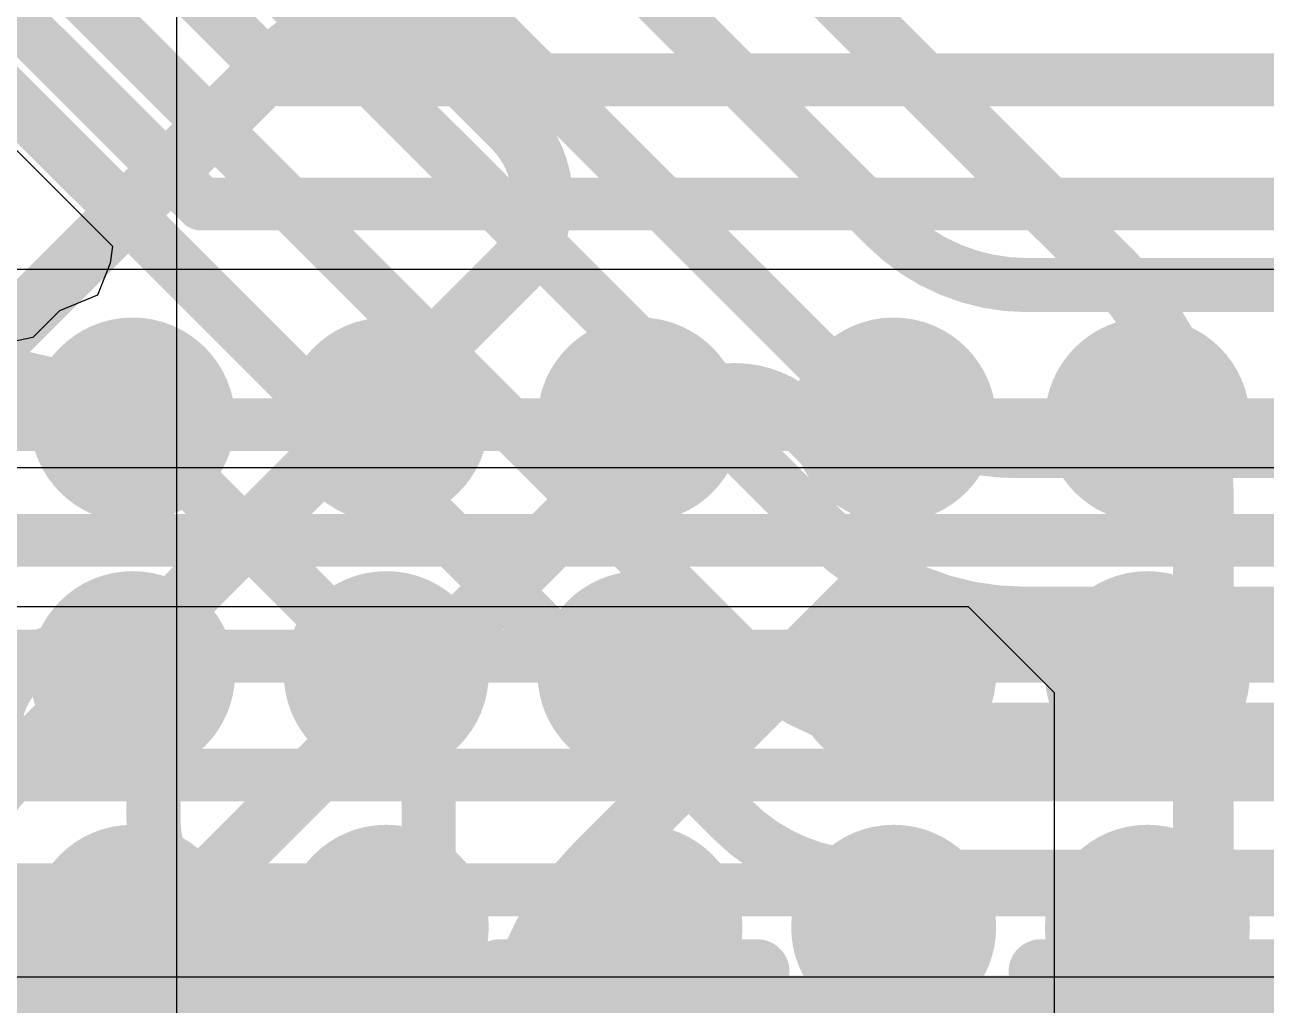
# Model space of a CAD drawing. Header units: inches. Extents: x -6 to 284, y -12 to 154.
# Drawn here: x 57.557 to 60.003, y -2.348 to -0.415 of the extents above; entities that cross this region are included whole.
import ezdxf

# ---------------------------------------------------------------- set-up
doc = ezdxf.new("R2010")
doc.units = ezdxf.units.IN
for name, color, linetype in [('Bottom Layer', 5, 'Continuous'), ('Bottom Paste', 16, 'Continuous'), ('Bottom Solder', 6, 'Continuous'), ('PWR-1', 156, 'Continuous'), ('PWR-2', 130, 'Continuous'), ('Signal L1', 76, 'Continuous'), ('Signal L2', 6, 'Continuous'), ('Top Layer', 1, 'Continuous'), ('Top Overlay', 2, 'Continuous'), ('Top Paste', 8, 'Continuous'), ('Top Solder', 216, 'Continuous')]:
    doc.layers.add(name, color=color, linetype=linetype)

# ---------------------------------------------------------------- blocks, each defined once
blk = doc.blocks.new('FBGA_153_11_5_13__B_131')
at = {"layer": 'Bottom Layer'}
h = blk.add_hatch(color=5, dxfattribs=at)
edge = h.paths.add_edge_path()
edge.add_arc((0.75000104, 3.25000112), 0.127, 0, 360)
h = blk.add_hatch(color=5, dxfattribs=at)
edge = h.paths.add_edge_path()
edge.add_arc((1.25000004, 3.25000112), 0.127, 0, 360)
h = blk.add_hatch(color=5, dxfattribs=at)
edge = h.paths.add_edge_path()
edge.add_arc((1.74999904, 3.25000112), 0.127, 0, 360)
h = blk.add_hatch(color=5, dxfattribs=at)
edge = h.paths.add_edge_path()
edge.add_arc((2.25000058, 3.25000112), 0.127, 0, 360)
h = blk.add_hatch(color=5, dxfattribs=at)
edge = h.paths.add_edge_path()
edge.add_arc((2.74999958, 3.25000112), 0.127, 0, 360)
h = blk.add_hatch(color=5, dxfattribs=at)
edge = h.paths.add_edge_path()
edge.add_arc((0.75000104, 2.74999958), 0.127, 0, 360)
h = blk.add_hatch(color=5, dxfattribs=at)
edge = h.paths.add_edge_path()
edge.add_arc((1.25000004, 2.74999958), 0.127, 0, 360)
h = blk.add_hatch(color=5, dxfattribs=at)
edge = h.paths.add_edge_path()
edge.add_arc((1.74999904, 2.74999958), 0.127, 0, 360)
h = blk.add_hatch(color=5, dxfattribs=at)
edge = h.paths.add_edge_path()
edge.add_arc((2.25000058, 2.74999958), 0.127, 0, 360)
h = blk.add_hatch(color=5, dxfattribs=at)
edge = h.paths.add_edge_path()
edge.add_arc((2.74999958, 2.74999958), 0.127, 0, 360)
h = blk.add_hatch(color=5, dxfattribs=at)
edge = h.paths.add_edge_path()
edge.add_arc((0.75000104, 2.25000058), 0.127, 0, 360)
h = blk.add_hatch(color=5, dxfattribs=at)
edge = h.paths.add_edge_path()
edge.add_arc((1.25000004, 2.25000058), 0.127, 0, 360)
h = blk.add_hatch(color=5, dxfattribs=at)
edge = h.paths.add_edge_path()
edge.add_arc((1.74999904, 2.25000058), 0.127, 0, 360)
h = blk.add_hatch(color=5, dxfattribs=at)
edge = h.paths.add_edge_path()
edge.add_arc((2.25000058, 2.25000058), 0.127, 0, 360)
h = blk.add_hatch(color=5, dxfattribs=at)
edge = h.paths.add_edge_path()
edge.add_arc((2.74999958, 2.25000058), 0.127, 0, 360)
at = {"layer": 'Bottom Paste'}
h = blk.add_hatch(color=16, dxfattribs=at)
edge = h.paths.add_edge_path()
edge.add_arc((0.75000104, 3.25000112), 0.127, 0, 360)
h = blk.add_hatch(color=16, dxfattribs=at)
edge = h.paths.add_edge_path()
edge.add_arc((1.25000004, 3.25000112), 0.127, 0, 360)
h = blk.add_hatch(color=16, dxfattribs=at)
edge = h.paths.add_edge_path()
edge.add_arc((1.74999904, 3.25000112), 0.127, 0, 360)
h = blk.add_hatch(color=16, dxfattribs=at)
edge = h.paths.add_edge_path()
edge.add_arc((2.25000058, 3.25000112), 0.127, 0, 360)
h = blk.add_hatch(color=16, dxfattribs=at)
edge = h.paths.add_edge_path()
edge.add_arc((2.74999958, 3.25000112), 0.127, 0, 360)
h = blk.add_hatch(color=16, dxfattribs=at)
edge = h.paths.add_edge_path()
edge.add_arc((0.75000104, 2.74999958), 0.127, 0, 360)
h = blk.add_hatch(color=16, dxfattribs=at)
edge = h.paths.add_edge_path()
edge.add_arc((1.25000004, 2.74999958), 0.127, 0, 360)
h = blk.add_hatch(color=16, dxfattribs=at)
edge = h.paths.add_edge_path()
edge.add_arc((1.74999904, 2.74999958), 0.127, 0, 360)
h = blk.add_hatch(color=16, dxfattribs=at)
edge = h.paths.add_edge_path()
edge.add_arc((2.25000058, 2.74999958), 0.127, 0, 360)
h = blk.add_hatch(color=16, dxfattribs=at)
edge = h.paths.add_edge_path()
edge.add_arc((2.74999958, 2.74999958), 0.127, 0, 360)
h = blk.add_hatch(color=16, dxfattribs=at)
edge = h.paths.add_edge_path()
edge.add_arc((0.75000104, 2.25000058), 0.127, 0, 360)
h = blk.add_hatch(color=16, dxfattribs=at)
edge = h.paths.add_edge_path()
edge.add_arc((1.25000004, 2.25000058), 0.127, 0, 360)
h = blk.add_hatch(color=16, dxfattribs=at)
edge = h.paths.add_edge_path()
edge.add_arc((1.74999904, 2.25000058), 0.127, 0, 360)
h = blk.add_hatch(color=16, dxfattribs=at)
edge = h.paths.add_edge_path()
edge.add_arc((2.25000058, 2.25000058), 0.127, 0, 360)
h = blk.add_hatch(color=16, dxfattribs=at)
edge = h.paths.add_edge_path()
edge.add_arc((2.74999958, 2.25000058), 0.127, 0, 360)
at = {"layer": 'Bottom Solder'}
h = blk.add_hatch(color=6, dxfattribs=at)
edge = h.paths.add_edge_path()
edge.add_arc((0.75000104, 3.25000112), 0.20200112, 0, 360)
h = blk.add_hatch(color=6, dxfattribs=at)
edge = h.paths.add_edge_path()
edge.add_arc((1.25000004, 3.25000112), 0.20200112, 0, 360)
h = blk.add_hatch(color=6, dxfattribs=at)
edge = h.paths.add_edge_path()
edge.add_arc((1.74999904, 3.25000112), 0.20200112, 0, 360)
h = blk.add_hatch(color=6, dxfattribs=at)
edge = h.paths.add_edge_path()
edge.add_arc((2.25000058, 3.25000112), 0.20200112, 0, 360)
h = blk.add_hatch(color=6, dxfattribs=at)
edge = h.paths.add_edge_path()
edge.add_arc((2.74999958, 3.25000112), 0.20200112, 0, 360)
h = blk.add_hatch(color=6, dxfattribs=at)
edge = h.paths.add_edge_path()
edge.add_arc((0.75000104, 2.74999958), 0.20200112, 0, 360)
h = blk.add_hatch(color=6, dxfattribs=at)
edge = h.paths.add_edge_path()
edge.add_arc((1.25000004, 2.74999958), 0.20200112, 0, 360)
h = blk.add_hatch(color=6, dxfattribs=at)
edge = h.paths.add_edge_path()
edge.add_arc((1.74999904, 2.74999958), 0.20200112, 0, 360)
h = blk.add_hatch(color=6, dxfattribs=at)
edge = h.paths.add_edge_path()
edge.add_arc((2.25000058, 2.74999958), 0.20200112, 0, 360)
h = blk.add_hatch(color=6, dxfattribs=at)
edge = h.paths.add_edge_path()
edge.add_arc((2.74999958, 2.74999958), 0.20200112, 0, 360)
h = blk.add_hatch(color=6, dxfattribs=at)
edge = h.paths.add_edge_path()
edge.add_arc((0.75000104, 2.25000058), 0.20200112, 0, 360)
h = blk.add_hatch(color=6, dxfattribs=at)
edge = h.paths.add_edge_path()
edge.add_arc((1.25000004, 2.25000058), 0.20200112, 0, 360)
h = blk.add_hatch(color=6, dxfattribs=at)
edge = h.paths.add_edge_path()
edge.add_arc((1.74999904, 2.25000058), 0.20200112, 0, 360)
h = blk.add_hatch(color=6, dxfattribs=at)
edge = h.paths.add_edge_path()
edge.add_arc((2.25000058, 2.25000058), 0.20200112, 0, 360)
h = blk.add_hatch(color=6, dxfattribs=at)
edge = h.paths.add_edge_path()
edge.add_arc((2.74999958, 2.25000058), 0.20200112, 0, 360)
blk = doc.blocks.new('C___0402_321')
at = {"layer": 'Top Layer'}
for points in [[(-0.6985, -0.3175), (-0.6985, 0.3175), (-0.2412999999999999, 0.3175), (-0.2413, -0.3175)], [(0.2412999999999999, -0.3175), (0.2413, 0.3175), (0.6985, 0.3175), (0.6985, -0.3175)]]:
    blk.add_hatch(color=1, dxfattribs=at).paths.add_polyline_path(points)
at = {"layer": 'Top Paste'}
for points in [[(-0.6985, -0.3175), (-0.6985, 0.3175), (-0.2412999999999999, 0.3175), (-0.2413, -0.3175)], [(0.2412999999999999, -0.3175), (0.2413, 0.3175), (0.6985, 0.3175), (0.6985, -0.3175)]]:
    blk.add_hatch(color=8, dxfattribs=at).paths.add_polyline_path(points)
at = {"layer": 'Top Solder'}
for points in [[(-0.7584998799999999, -0.37749988), (-0.7584998799999999, 0.37749988), (-0.18130012, 0.37749988), (-0.18130012, -0.37749988)], [(0.18130012, -0.37749988), (0.18130012, 0.37749988), (0.7584998799999999, 0.37749988), (0.7584998799999999, -0.37749988)]]:
    blk.add_hatch(color=216, dxfattribs=at).paths.add_polyline_path(points)
at = {"layer": 'Top Overlay'}
for points in [[(-0.2794, 0.40640254, 0.127, 0.127, 0), (-0.7874, 0.4064, 0.127, 0.127, 0)], [(-0.7874, 0.4064, 0.127, 0.127, 0), (-0.7874, -0.4064, 0.127, 0.127, 0)], [(0.7874, 0.4064, 0.127, 0.127, 0), (0.2794, 0.4064, 0.127, 0.127, 0)], [(0.7874, 0.4064, 0.127, 0.127, 0), (0.7874, -0.4064, 0.127, 0.127, 0)], [(-0.2794, -0.4064, 0.127, 0.127, 0), (-0.7874, -0.4064, 0.127, 0.127, 0)], [(0.7874, -0.4064, 0.127, 0.127, 0), (0.2794, -0.4064, 0.127, 0.127, 0)]]:
    blk.add_lwpolyline(points, format="xyseb", dxfattribs=at)
for points in [[(-0.8191499999999999, 0.4064, 0.0635, 0.0635, 1), (-0.7556499999999999, 0.4064, 0.0635, 0.0635, 1)], [(-0.8191499999999999, 0.4064, 0.0635, 0.0635, 1), (-0.7556499999999999, 0.4064, 0.0635, 0.0635, 1)], [(-0.31115, 0.40640254, 0.0635, 0.0635, 1), (-0.24765, 0.40640254, 0.0635, 0.0635, 1)], [(0.24765, 0.4064, 0.0635, 0.0635, 1), (0.31115, 0.4064, 0.0635, 0.0635, 1)], [(0.7556499999999999, 0.4064, 0.0635, 0.0635, 1), (0.8191499999999999, 0.4064, 0.0635, 0.0635, 1)], [(0.7556499999999999, 0.4064, 0.0635, 0.0635, 1), (0.8191499999999999, 0.4064, 0.0635, 0.0635, 1)], [(-0.8191499999999999, -0.4064, 0.0635, 0.0635, 1), (-0.7556499999999999, -0.4064, 0.0635, 0.0635, 1)], [(-0.8191499999999999, -0.4064, 0.0635, 0.0635, 1), (-0.7556499999999999, -0.4064, 0.0635, 0.0635, 1)], [(-0.31115, -0.4064, 0.0635, 0.0635, 1), (-0.24765, -0.4064, 0.0635, 0.0635, 1)], [(0.24765, -0.4064, 0.0635, 0.0635, 1), (0.31115, -0.4064, 0.0635, 0.0635, 1)], [(0.7556499999999999, -0.4064, 0.0635, 0.0635, 1), (0.8191499999999999, -0.4064, 0.0635, 0.0635, 1)], [(0.7556499999999999, -0.4064, 0.0635, 0.0635, 1), (0.8191499999999999, -0.4064, 0.0635, 0.0635, 1)]]:
    blk.add_lwpolyline(points, format="xyseb", close=True, dxfattribs=at)
blk = doc.blocks.new('C___0402_324')
at = {"layer": 'Top Layer'}
for points in [[(-0.6985, -0.3175), (-0.6985, 0.3175), (-0.2412999999999999, 0.3175), (-0.2413, -0.3175)], [(0.2412999999999999, -0.3175), (0.2413, 0.3175), (0.6985, 0.3175), (0.6985, -0.3175)]]:
    blk.add_hatch(color=1, dxfattribs=at).paths.add_polyline_path(points)
at = {"layer": 'Top Paste'}
for points in [[(-0.6985, -0.3175), (-0.6985, 0.3175), (-0.2412999999999999, 0.3175), (-0.2413, -0.3175)], [(0.2412999999999999, -0.3175), (0.2413, 0.3175), (0.6985, 0.3175), (0.6985, -0.3175)]]:
    blk.add_hatch(color=8, dxfattribs=at).paths.add_polyline_path(points)
at = {"layer": 'Top Solder'}
for points in [[(-0.7584998799999999, -0.37749988), (-0.7584998799999999, 0.37749988), (-0.18130012, 0.37749988), (-0.18130012, -0.37749988)], [(0.18130012, -0.37749988), (0.18130012, 0.37749988), (0.7584998799999999, 0.37749988), (0.7584998799999999, -0.37749988)]]:
    blk.add_hatch(color=216, dxfattribs=at).paths.add_polyline_path(points)
at = {"layer": 'Top Overlay'}
for points in [[(-0.7874, 0.4064, 0.127, 0.127, 0), (-0.7874, -0.4064, 0.127, 0.127, 0)], [(-0.2794, 0.4064, 0.127, 0.127, 0), (-0.7874, 0.4064, 0.127, 0.127, 0)], [(0.7874, 0.4064, 0.127, 0.127, 0), (0.2794, 0.4064, 0.127, 0.127, 0)], [(0.7874, 0.4064, 0.127, 0.127, 0), (0.7874, -0.4064, 0.127, 0.127, 0)], [(-0.2794, -0.4064, 0.127, 0.127, 0), (-0.7874, -0.4064, 0.127, 0.127, 0)], [(0.7874, -0.4064, 0.127, 0.127, 0), (0.2794, -0.4064, 0.127, 0.127, 0)]]:
    blk.add_lwpolyline(points, format="xyseb", dxfattribs=at)
for points in [[(-0.8191499999999999, 0.4064, 0.0635, 0.0635, 1), (-0.7556499999999999, 0.4064, 0.0635, 0.0635, 1)], [(-0.8191499999999999, 0.4064, 0.0635, 0.0635, 1), (-0.7556499999999999, 0.4064, 0.0635, 0.0635, 1)], [(-0.31115, 0.4064, 0.0635, 0.0635, 1), (-0.24765, 0.4064, 0.0635, 0.0635, 1)], [(0.24765, 0.4064, 0.0635, 0.0635, 1), (0.31115, 0.4064, 0.0635, 0.0635, 1)], [(0.7556499999999999, 0.4064, 0.0635, 0.0635, 1), (0.8191499999999999, 0.4064, 0.0635, 0.0635, 1)], [(0.7556499999999999, 0.4064, 0.0635, 0.0635, 1), (0.8191499999999999, 0.4064, 0.0635, 0.0635, 1)], [(-0.8191499999999999, -0.4064, 0.0635, 0.0635, 1), (-0.7556499999999999, -0.4064, 0.0635, 0.0635, 1)], [(-0.8191499999999999, -0.4064, 0.0635, 0.0635, 1), (-0.7556499999999999, -0.4064, 0.0635, 0.0635, 1)], [(-0.31115, -0.4064, 0.0635, 0.0635, 1), (-0.24765, -0.4064, 0.0635, 0.0635, 1)], [(0.24765, -0.4064, 0.0635, 0.0635, 1), (0.31115, -0.4064, 0.0635, 0.0635, 1)], [(0.7556499999999999, -0.4064, 0.0635, 0.0635, 1), (0.8191499999999999, -0.4064, 0.0635, 0.0635, 1)], [(0.7556499999999999, -0.4064, 0.0635, 0.0635, 1), (0.8191499999999999, -0.4064, 0.0635, 0.0635, 1)]]:
    blk.add_lwpolyline(points, format="xyseb", close=True, dxfattribs=at)

msp = doc.modelspace()

# ---------------------------------------------------------------- linework, layer by layer
at = {"layer": 'Bottom Layer'}
for p, q in [((57.10919235999999, -0.23114), (57.72951624, -0.85146134)), ((57.72951624, -0.85146134), (57.7254116, -0.88536526)), ((57.7254116, -0.88536526), (57.70032655999999, -0.94799658)), ((57.70032655999999, -0.94799658), (57.62540418, -0.9790303)), ((57.62540418, -0.9790303), (57.57296333999999, -1.03147114)), ((57.57296333999999, -1.03147114), (57.51928044, -1.04302052)), ((61.51682896, -1.28851914), (54.93972756, -1.28851914))]:
    msp.add_line(p, q, dxfattribs=at)
for points in [[(57.32324324, 0.21502624, 0.10414, 0.10414, 0), (58.06217749999999, -0.52390802, 0.10414, 0.10414, 0)], [(57.18482085999999, -0.04856226, 0.10414, 0.10414, 0), (57.90492102, -0.76866242, 0.10414, 0.10414, 0)], [(58.06217749999999, -0.52390802, 0.10414, 0.10414, 0), (61.0145719, -0.52390802, 0.10414, 0.10414, 0)], [(57.90492102, -0.76866242, 0.10414, 0.10414, 0), (60.87461027999999, -0.76866242, 0.10414, 0.10414, 0)]]:
    msp.add_lwpolyline(points, format="xyseb", dxfattribs=at)
for points in [[(58.0361425, -0.52390802, 0.05207, 0.05207, 1), (58.0882125, -0.52390802, 0.05207, 0.05207, 1)], [(58.0361425, -0.52390802, 0.05207, 0.05207, 1), (58.0882125, -0.52390802, 0.05207, 0.05207, 1)], [(57.87888602, -0.76866242, 0.05207, 0.05207, 1), (57.93095602, -0.76866242, 0.05207, 0.05207, 1)], [(57.87888602, -0.76866242, 0.05207, 0.05207, 1), (57.93095602, -0.76866242, 0.05207, 0.05207, 1)]]:
    msp.add_lwpolyline(points, format="xyseb", close=True, dxfattribs=at)
at = {"layer": 'PWR-1'}
msp.add_line((57.85623429999999, -2.40891822), (57.85623429999999, 3.37778344), dxfattribs=at)
at = {"layer": 'PWR-2'}
msp.add_line((61.4964099, -0.8975039199999999), (56.28762682, -0.8975039199999999), dxfattribs=at)
for points in [[(54.4968303, -1.20357138, 0.10414, 0.10414, 0), (61.3548303, -1.20357138, 0.10414, 0.10414, 0)], [(54.61225044, -1.43150082, 0.10414, 0.10414, 0), (61.20115268, -1.43150082, 0.10414, 0.10414, 0)], [(54.67485382, -1.65985698, 0.10414, 0.10414, 0), (61.05549384, -1.65985698, 0.10414, 0.10414, 0)], [(54.78376648, -1.89435232, 0.10414, 0.10414, 0), (60.86930422, -1.89435232, 0.10414, 0.10414, 0)], [(54.89623768, -2.12081872, 0.10414, 0.10414, 0), (60.62025976, -2.12081872, 0.10414, 0.10414, 0)], [(55.00387272, -2.3420832, 0.10414, 0.10414, 0), (60.41956674, -2.3420832, 0.10414, 0.10414, 0)]]:
    msp.add_lwpolyline(points, format="xyseb", dxfattribs=at)
at = {"layer": 'Signal L1'}
for points in [[(57.79592453999999, 2.04528928, 0.254, 0.254, 0), (60.5618296, -0.7206157799999999, 0.254, 0.254, 0)], [(57.14633732, -0.76141834, 0.11938, 0.11938, 0), (58.18043228, 0.27267662, 0.11938, 0.11938, 0)], [(58.52769345999999, 0.27021536, 0.11938, 0.11938, 0), (59.70177543999999, -0.9038640799999998, 0.11938, 0.11938, 0)], [(58.060717, -0.48203866, 0.11938, 0.11938, -0.4021648828538509), (58.37788425999999, -0.47596044, 0.11938, 0.11938, 0)], [(57.22744459999999, -1.31531106, 0.11938, 0.11938, 0), (58.060717, -0.48203866, 0.11938, 0.11938, 0)], [(58.37788172, -0.47596298, 0.11938, 0.11938, 0), (58.5186663, -0.61704474, 0.11938, 0.11938, 0)], [(58.51866884, -0.6170422, 0.11938, 0.11938, -0.407042279790717), (58.52208259999999, -0.8958529199999998, 0.11938, 0.11938, 0)], [(57.51560759999999, -1.90233046, 0.11938, 0.11938, 0), (58.52082276, -0.89711276, 0.11938, 0.11938, 0)], [(58.52082276, -0.89711276, 0.11938, 0.11938, 0), (58.52208259999999, -0.8958529199999998, 0.11938, 0.11938, 0)], [(59.70177543999999, -0.9038640799999998, 0.11938, 0.11938, 0), (59.70263396, -0.9047251399999999, 0.11938, 0.11938, 0)], [(59.7026365, -0.9047225999999999, 0.11938, 0.11938, -0.1987068407143026), (59.87937732, -1.33092698, 0.11938, 0.11938, 0)], [(58.82565323999999, -1.1957558, 0.11938, 0.11938, -0.413538721231636), (59.08546476, -1.19529352, 0.11938, 0.11938, 0)], [(57.81792601999999, -2.20348302, 0.11938, 0.11938, 0), (58.82565323999999, -1.1957558, 0.11938, 0.11938, 0)], [(59.08546222, -1.19529606, 0.11938, 0.11938, 0), (59.2190332, -1.32887212, 0.11938, 0.11938, 0)], [(59.21903574, -1.32887212, 0.11938, 0.11938, -0.4124328364436279), (59.21788004, -1.53366724, 0.11938, 0.11938, 0)], [(59.87937478, -1.33092698, 0.11938, 0.11938, 0), (59.87937732, -1.33218682, 0.11938, 0.11938, 0)], [(59.87937732, -2.8270962, 0.11938, 0.11938, 0), (59.87937732, -1.33218682, 0.11938, 0.11938, 0)], [(58.68154379999999, -2.07000348, 0.11938, 0.11938, 0), (59.21788004, -1.53366724, 0.11938, 0.11938, 0)], [(57.81792601999999, -2.20348302, 0.11938, 0.11938, -0.9974148262857986), (57.51560759999999, -1.90233046, 0.11938, 0.11938, 0)], [(58.50796019999999, -2.4893778, 0.11938, 0.11938, -0.1987786437158364), (58.68154379999999, -2.07000348, 0.11938, 0.11938, 0)]]:
    msp.add_lwpolyline(points, format="xyseb", dxfattribs=at)
for points in [[(58.030872, -0.48203866, 0.05969, 0.05969, 1), (58.090562, -0.48203866, 0.05969, 0.05969, 1)], [(58.030872, -0.48203866, 0.05969, 0.05969, 1), (58.090562, -0.48203866, 0.05969, 0.05969, 1)], [(58.34803672, -0.47596298, 0.05969, 0.05969, 1), (58.40772672, -0.47596298, 0.05969, 0.05969, 1)], [(58.34803926, -0.47596044, 0.05969, 0.05969, 1), (58.40772926, -0.47596044, 0.05969, 0.05969, 1)], [(58.48882130000001, -0.61704474, 0.05969, 0.05969, 1), (58.5485113, -0.61704474, 0.05969, 0.05969, 1)], [(58.48882383999999, -0.6170422, 0.05969, 0.05969, 1), (58.54851383999999, -0.6170422, 0.05969, 0.05969, 1)], [(58.49097775999999, -0.89711276, 0.05969, 0.05969, 1), (58.55066776, -0.89711276, 0.05969, 0.05969, 1)], [(58.49097775999999, -0.89711276, 0.05969, 0.05969, 1), (58.55066776, -0.89711276, 0.05969, 0.05969, 1)], [(58.4922376, -0.8958529199999998, 0.05969, 0.05969, 1), (58.5519276, -0.8958529199999998, 0.05969, 0.05969, 1)], [(58.4922376, -0.8958529199999998, 0.05969, 0.05969, 1), (58.5519276, -0.8958529199999998, 0.05969, 0.05969, 1)], [(59.67193044, -0.9038640799999998, 0.05969, 0.05969, 1), (59.73162043999999, -0.9038640799999998, 0.05969, 0.05969, 1)], [(59.67193044, -0.9038640799999998, 0.05969, 0.05969, 1), (59.73162043999999, -0.9038640799999998, 0.05969, 0.05969, 1)], [(59.67278896, -0.9047251399999999, 0.05969, 0.05969, 1), (59.73247895999999, -0.9047251399999999, 0.05969, 0.05969, 1)], [(59.6727915, -0.9047225999999999, 0.05969, 0.05969, 1), (59.73248149999999, -0.9047225999999999, 0.05969, 0.05969, 1)], [(58.79580824, -1.1957558, 0.05969, 0.05969, 1), (58.85549824, -1.1957558, 0.05969, 0.05969, 1)], [(58.79580824, -1.1957558, 0.05969, 0.05969, 1), (58.85549824, -1.1957558, 0.05969, 0.05969, 1)], [(59.05561721999999, -1.19529606, 0.05969, 0.05969, 1), (59.11530721999999, -1.19529606, 0.05969, 0.05969, 1)], [(59.05561976, -1.19529352, 0.05969, 0.05969, 1), (59.11530976, -1.19529352, 0.05969, 0.05969, 1)], [(59.1891882, -1.32887212, 0.05969, 0.05969, 1), (59.24887819999999, -1.32887212, 0.05969, 0.05969, 1)], [(59.18919073999999, -1.32887212, 0.05969, 0.05969, 1), (59.24888073999999, -1.32887212, 0.05969, 0.05969, 1)], [(59.84952978, -1.33092698, 0.05969, 0.05969, 1), (59.90921977999999, -1.33092698, 0.05969, 0.05969, 1)], [(59.84953231999999, -1.33092698, 0.05969, 0.05969, 1), (59.90922231999999, -1.33092698, 0.05969, 0.05969, 1)], [(59.84953231999999, -1.33218682, 0.05969, 0.05969, 1), (59.90922231999999, -1.33218682, 0.05969, 0.05969, 1)], [(59.84953231999999, -1.33218682, 0.05969, 0.05969, 1), (59.90922231999999, -1.33218682, 0.05969, 0.05969, 1)], [(59.18803503999999, -1.53366724, 0.05969, 0.05969, 1), (59.24772504, -1.53366724, 0.05969, 0.05969, 1)], [(59.18803503999999, -1.53366724, 0.05969, 0.05969, 1), (59.24772504, -1.53366724, 0.05969, 0.05969, 1)], [(57.48576259999999, -1.90233046, 0.05969, 0.05969, 1), (57.5454526, -1.90233046, 0.05969, 0.05969, 1)], [(57.48576259999999, -1.90233046, 0.05969, 0.05969, 1), (57.5454526, -1.90233046, 0.05969, 0.05969, 1)], [(58.65169879999999, -2.07000348, 0.05969, 0.05969, 1), (58.7113888, -2.07000348, 0.05969, 0.05969, 1)], [(58.65169879999999, -2.07000348, 0.05969, 0.05969, 1), (58.7113888, -2.07000348, 0.05969, 0.05969, 1)], [(57.78808101999999, -2.20348302, 0.05969, 0.05969, 1), (57.84777102, -2.20348302, 0.05969, 0.05969, 1)], [(57.78808101999999, -2.20348302, 0.05969, 0.05969, 1), (57.84777102, -2.20348302, 0.05969, 0.05969, 1)]]:
    msp.add_lwpolyline(points, format="xyseb", close=True, dxfattribs=at)
at = {"layer": 'Signal L2'}
for p, q in [((54.99881304, -1.56205936), (59.41614228, -1.56205936)), ((59.41614228, -1.56205936), (59.58568474, -1.73160182)), ((59.58568474, -1.73160182), (59.58568474, -4.946073419999999))]:
    msp.add_line(p, q, dxfattribs=at)
at = {"layer": 'Top Layer'}
msp.add_line((60.84192556, -2.29258622), (56.81874843999999, -2.29258622), dxfattribs=at)
for points in [[(57.09492518, 1.34617206, 0.10668, 0.10668, 0), (59.25366102, -0.81256632, 0.10668, 0.10668, 0)], [(56.89739446, 1.14971068, 0.10668, 0.10668, 0), (59.15485756, -1.10775242, 0.10668, 0.10668, 0)], [(56.73978492000001, 0.9786340599999999, 0.10668, 0.10668, 0), (59.13039736, -1.41197838, 0.10668, 0.10668, 0)], [(56.52923924, 0.78059788, 0.10414, 0.10414, 0), (58.97555388, -1.66571676, 0.10414, 0.10414, 0)], [(56.47159648, 0.4976342599999999, 0.10668, 0.10668, 0), (58.95255672, -1.98332598, 0.10668, 0.10668, 0)], [(59.53207803999999, -0.9284614399999999, 0.10668, 0.10668, -0.1988654225686383), (59.25365848, -0.8125688600000001, 0.10668, 0.10668, 0)], [(59.53208058, -0.9284589, 0.10668, 0.10668, 0), (62.59514023999999, -0.9284589, 0.10668, 0.10668, 0)], [(57.45384241999999, -1.10231682, 0.10668, 0.10668, -0.199249495596992), (57.82823587999999, -1.258062, 0.10668, 0.10668, 0)], [(59.47349293999999, -1.2539218, 0.10668, 0.10668, -0.1795461768285251), (59.15485756, -1.10775242, 0.10668, 0.10668, 0)], [(57.82823587999999, -1.258062, 0.10668, 0.10668, 0), (57.82824349999999, -1.258062, 0.10668, 0.10668, 0)], [(57.82824349999999, -1.258062, 0.10668, 0.10668, 0), (58.27844326, -1.70826176, 0.10668, 0.10668, 0)], [(59.51096302, -1.25532896, 0.10668, 0.10668, -0.01861173108797757), (59.47349293999999, -1.2539218, 0.10668, 0.10668, 0)], [(59.51113828, -1.25532896, 0.10668, 0.10668, -8.663560798298225e-05), (59.51096302, -1.25532896, 0.10668, 0.10668, 0)], [(59.51113828, -1.25532896, 0.10668, 0.10668, 0), (61.82077297999999, -1.25532642, 0.10668, 0.10668, 0)], [(59.52761779999999, -1.57638496, 0.10668, 0.10668, -0.1987684168709199), (59.13038974, -1.411986, 0.10668, 0.10668, 0)], [(59.52761779999999, -1.57638242, 0.10668, 0.10668, 0), (61.60803781999999, -1.57638242, 0.10668, 0.10668, 0)], [(57.49812731999999, -1.80254402, 0.10668, 0.10668, -0.9999999999999999), (57.81054732, -1.80254402, 0.10668, 0.10668, 0)], [(59.30939878, -1.80399944, 0.10414, 0.10414, -0.198912367379658), (58.97555388, -1.66571676, 0.10414, 0.10414, 0)], [(58.27844326, -1.70826176, 0.10668, 0.10668, -0.1989110065911305), (58.35283732, -1.88786516, 0.10668, 0.10668, 0)], [(57.81054732, -1.9846925, 0.10668, 0.10668, 0), (57.81054732, -1.80254402, 0.10668, 0.10668, 0)], [(59.30939878, -1.80399944, 0.10414, 0.10414, 0), (60.97435099999999, -1.80399944, 0.10414, 0.10414, 0)], [(58.35283732, -2.0375499, 0.10668, 0.10668, 0), (58.35283732, -1.88786516, 0.10668, 0.10668, 0)], [(58.00190584, -2.17605102, 0.10668, 0.10668, -0.4142135623730951), (57.81054732, -1.9846925, 0.10668, 0.10668, 0)], [(59.22196435999999, -2.09491834, 0.10668, 0.10668, -0.198912367379658), (58.95255672, -1.98332598, 0.10668, 0.10668, 0)], [(58.35283732, -2.0375499, 0.10668, 0.10668, -0.1982679327575483), (58.31251482, -2.13524084, 0.10668, 0.10668, 0)], [(59.22196435999999, -2.09491834, 0.10668, 0.10668, 0), (60.82081053999999, -2.09491834, 0.10668, 0.10668, 0)], [(58.31202714, -2.13572852, 0.10668, 0.10668, -0.1982679327575485), (58.2143362, -2.17605102, 0.10668, 0.10668, 0)], [(58.31227097999999, -2.13548468, 0.10668, 0.10668, -0.0006199837382342933), (58.31202714, -2.13572852, 0.10668, 0.10668, 0)], [(58.31251482, -2.13524084, 0.10668, 0.10668, -0.0006199837382345154), (58.31227097999999, -2.13548468, 0.10668, 0.10668, 0)], [(58.00190584, -2.17605102, 0.10668, 0.10668, 0), (58.2143362, -2.17605102, 0.10668, 0.10668, 0)]]:
    msp.add_lwpolyline(points, format="xyseb", dxfattribs=at)
for points in [[(59.22698848, -0.8125688600000001, 0.05333999999999999, 0.05333999999999999, 1), (59.28032847999999, -0.8125688600000001, 0.05333999999999999, 0.05333999999999999, 1)], [(59.22699102, -0.81256632, 0.05333999999999999, 0.05333999999999999, 1), (59.28033102, -0.81256632, 0.05333999999999999, 0.05333999999999999, 1)], [(59.50540804, -0.9284614399999999, 0.05333999999999999, 0.05333999999999999, 1), (59.55874804, -0.9284614399999999, 0.05333999999999999, 0.05333999999999999, 1)], [(59.50541058, -0.9284589, 0.05333999999999999, 0.05333999999999999, 1), (59.55875057999999, -0.9284589, 0.05333999999999999, 0.05333999999999999, 1)], [(59.12818755999999, -1.10775242, 0.05333999999999999, 0.05333999999999999, 1), (59.18152755999999, -1.10775242, 0.05333999999999999, 0.05333999999999999, 1)], [(59.12818755999999, -1.10775242, 0.05333999999999999, 0.05333999999999999, 1), (59.18152755999999, -1.10775242, 0.05333999999999999, 0.05333999999999999, 1)], [(57.80156588, -1.258062, 0.05333999999999999, 0.05333999999999999, 1), (57.85490588, -1.258062, 0.05333999999999999, 0.05333999999999999, 1)], [(57.80156588, -1.258062, 0.05333999999999999, 0.05333999999999999, 1), (57.85490588, -1.258062, 0.05333999999999999, 0.05333999999999999, 1)], [(57.8015735, -1.258062, 0.05333999999999999, 0.05333999999999999, 1), (57.85491349999999, -1.258062, 0.05333999999999999, 0.05333999999999999, 1)], [(57.8015735, -1.258062, 0.05333999999999999, 0.05333999999999999, 1), (57.85491349999999, -1.258062, 0.05333999999999999, 0.05333999999999999, 1)], [(59.44682294, -1.2539218, 0.05333999999999999, 0.05333999999999999, 1), (59.50016294, -1.2539218, 0.05333999999999999, 0.05333999999999999, 1)], [(59.44682294, -1.2539218, 0.05333999999999999, 0.05333999999999999, 1), (59.50016294, -1.2539218, 0.05333999999999999, 0.05333999999999999, 1)], [(59.48429302, -1.25532896, 0.05333999999999999, 0.05333999999999999, 1), (59.53763301999999, -1.25532896, 0.05333999999999999, 0.05333999999999999, 1)], [(59.48429302, -1.25532896, 0.05333999999999999, 0.05333999999999999, 1), (59.53763301999999, -1.25532896, 0.05333999999999999, 0.05333999999999999, 1)], [(59.48446828, -1.25532896, 0.05333999999999999, 0.05333999999999999, 1), (59.53780828, -1.25532896, 0.05333999999999999, 0.05333999999999999, 1)], [(59.48446828, -1.25532896, 0.05333999999999999, 0.05333999999999999, 1), (59.53780828, -1.25532896, 0.05333999999999999, 0.05333999999999999, 1)], [(59.10371974, -1.411986, 0.05333999999999999, 0.05333999999999999, 1), (59.15705973999999, -1.411986, 0.05333999999999999, 0.05333999999999999, 1)], [(59.10372735999999, -1.41197838, 0.05333999999999999, 0.05333999999999999, 1), (59.15706735999999, -1.41197838, 0.05333999999999999, 0.05333999999999999, 1)], [(59.50094779999999, -1.57638242, 0.05333999999999999, 0.05333999999999999, 1), (59.5542878, -1.57638242, 0.05333999999999999, 0.05333999999999999, 1)], [(59.50094779999999, -1.57638496, 0.05333999999999999, 0.05333999999999999, 1), (59.5542878, -1.57638496, 0.05333999999999999, 0.05333999999999999, 1)], [(58.94951888, -1.66571676, 0.05207, 0.05207, 1), (59.00158887999999, -1.66571676, 0.05207, 0.05207, 1)], [(58.94951888, -1.66571676, 0.05207, 0.05207, 1), (59.00158887999999, -1.66571676, 0.05207, 0.05207, 1)], [(58.25177326, -1.70826176, 0.05333999999999999, 0.05333999999999999, 1), (58.30511326, -1.70826176, 0.05333999999999999, 0.05333999999999999, 1)], [(58.25177326, -1.70826176, 0.05333999999999999, 0.05333999999999999, 1), (58.30511326, -1.70826176, 0.05333999999999999, 0.05333999999999999, 1)], [(57.78387731999999, -1.80254402, 0.05333999999999999, 0.05333999999999999, 1), (57.83721731999999, -1.80254402, 0.05333999999999999, 0.05333999999999999, 1)], [(57.78387731999999, -1.80254402, 0.05333999999999999, 0.05333999999999999, 1), (57.83721731999999, -1.80254402, 0.05333999999999999, 0.05333999999999999, 1)], [(59.28336378, -1.80399944, 0.05207, 0.05207, 1), (59.33543378, -1.80399944, 0.05207, 0.05207, 1)], [(59.28336378, -1.80399944, 0.05207, 0.05207, 1), (59.33543378, -1.80399944, 0.05207, 0.05207, 1)], [(58.32616732, -1.88786516, 0.05333999999999999, 0.05333999999999999, 1), (58.37950731999999, -1.88786516, 0.05333999999999999, 0.05333999999999999, 1)], [(58.32616732, -1.88786516, 0.05333999999999999, 0.05333999999999999, 1), (58.37950731999999, -1.88786516, 0.05333999999999999, 0.05333999999999999, 1)], [(57.78387731999999, -1.9846925, 0.05333999999999999, 0.05333999999999999, 1), (57.83721731999999, -1.9846925, 0.05333999999999999, 0.05333999999999999, 1)], [(57.78387731999999, -1.9846925, 0.05333999999999999, 0.05333999999999999, 1), (57.83721731999999, -1.9846925, 0.05333999999999999, 0.05333999999999999, 1)], [(58.92588672, -1.98332598, 0.05333999999999999, 0.05333999999999999, 1), (58.97922672, -1.98332598, 0.05333999999999999, 0.05333999999999999, 1)], [(58.92588672, -1.98332598, 0.05333999999999999, 0.05333999999999999, 1), (58.97922672, -1.98332598, 0.05333999999999999, 0.05333999999999999, 1)], [(58.32616732, -2.0375499, 0.05333999999999999, 0.05333999999999999, 1), (58.37950731999999, -2.0375499, 0.05333999999999999, 0.05333999999999999, 1)], [(58.32616732, -2.0375499, 0.05333999999999999, 0.05333999999999999, 1), (58.37950731999999, -2.0375499, 0.05333999999999999, 0.05333999999999999, 1)], [(59.19529436, -2.09491834, 0.05333999999999999, 0.05333999999999999, 1), (59.24863436, -2.09491834, 0.05333999999999999, 0.05333999999999999, 1)], [(59.19529436, -2.09491834, 0.05333999999999999, 0.05333999999999999, 1), (59.24863436, -2.09491834, 0.05333999999999999, 0.05333999999999999, 1)], [(58.28535714, -2.13572852, 0.05333999999999999, 0.05333999999999999, 1), (58.33869713999999, -2.13572852, 0.05333999999999999, 0.05333999999999999, 1)], [(58.28535714, -2.13572852, 0.05333999999999999, 0.05333999999999999, 1), (58.33869713999999, -2.13572852, 0.05333999999999999, 0.05333999999999999, 1)], [(58.28560098, -2.13548468, 0.05333999999999999, 0.05333999999999999, 1), (58.33894098, -2.13548468, 0.05333999999999999, 0.05333999999999999, 1)], [(58.28560098, -2.13548468, 0.05333999999999999, 0.05333999999999999, 1), (58.33894098, -2.13548468, 0.05333999999999999, 0.05333999999999999, 1)], [(58.28584481999999, -2.13524084, 0.05333999999999999, 0.05333999999999999, 1), (58.33918481999999, -2.13524084, 0.05333999999999999, 0.05333999999999999, 1)], [(58.28584481999999, -2.13524084, 0.05333999999999999, 0.05333999999999999, 1), (58.33918481999999, -2.13524084, 0.05333999999999999, 0.05333999999999999, 1)], [(57.97523584, -2.17605102, 0.05333999999999999, 0.05333999999999999, 1), (58.02857583999999, -2.17605102, 0.05333999999999999, 0.05333999999999999, 1)], [(57.97523584, -2.17605102, 0.05333999999999999, 0.05333999999999999, 1), (58.02857583999999, -2.17605102, 0.05333999999999999, 0.05333999999999999, 1)], [(58.1876662, -2.17605102, 0.05333999999999999, 0.05333999999999999, 1), (58.24100619999999, -2.17605102, 0.05333999999999999, 0.05333999999999999, 1)], [(58.1876662, -2.17605102, 0.05333999999999999, 0.05333999999999999, 1), (58.24100619999999, -2.17605102, 0.05333999999999999, 0.05333999999999999, 1)]]:
    msp.add_lwpolyline(points, format="xyseb", close=True, dxfattribs=at)

# ---------------------------------------------------------------- block references
msp.add_blockref('FBGA_153_11_5_13__B_131', (57.01928143999999, -4.44436246))
at = {"rotation": 180}
for name, p in [('C___0402_321', (57.49297366, -2.68808708)), ('C___0402_324', (59.27982555999999, -2.68808708))]:
    msp.add_blockref(name, p, dxfattribs=at)

doc.saveas('drawing.dxf')
